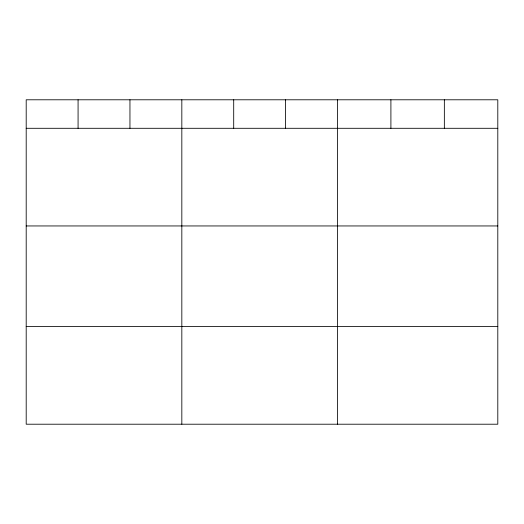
<?xml version="1.0" encoding="UTF-8"?>
<svg xmlns="http://www.w3.org/2000/svg" width="524" height="524" viewBox="0 0 524 524"><rect width="100%" height="100%" fill="white"/><g stroke="black" fill="none" stroke-linecap="round" stroke-linejoin="round"><path stroke-width="0.79" d="M497.8 128.295L497.8 424.211L26.2 424.211L26.2 99.789L497.8 99.789L497.8 128.295L26.2 128.295M26.2 225.949L497.8 225.949M26.2 326.563L497.8 326.563M444.352 99.789L444.352 128.295M390.904 99.789L390.904 128.295M337.456 99.789L337.456 424.211M285.58 99.789L285.58 128.295M233.704 99.789L233.704 128.295M181.828 99.789L181.828 424.211M129.952 99.789L129.952 128.295M78.076 99.789L78.076 128.295"/></g></svg>
